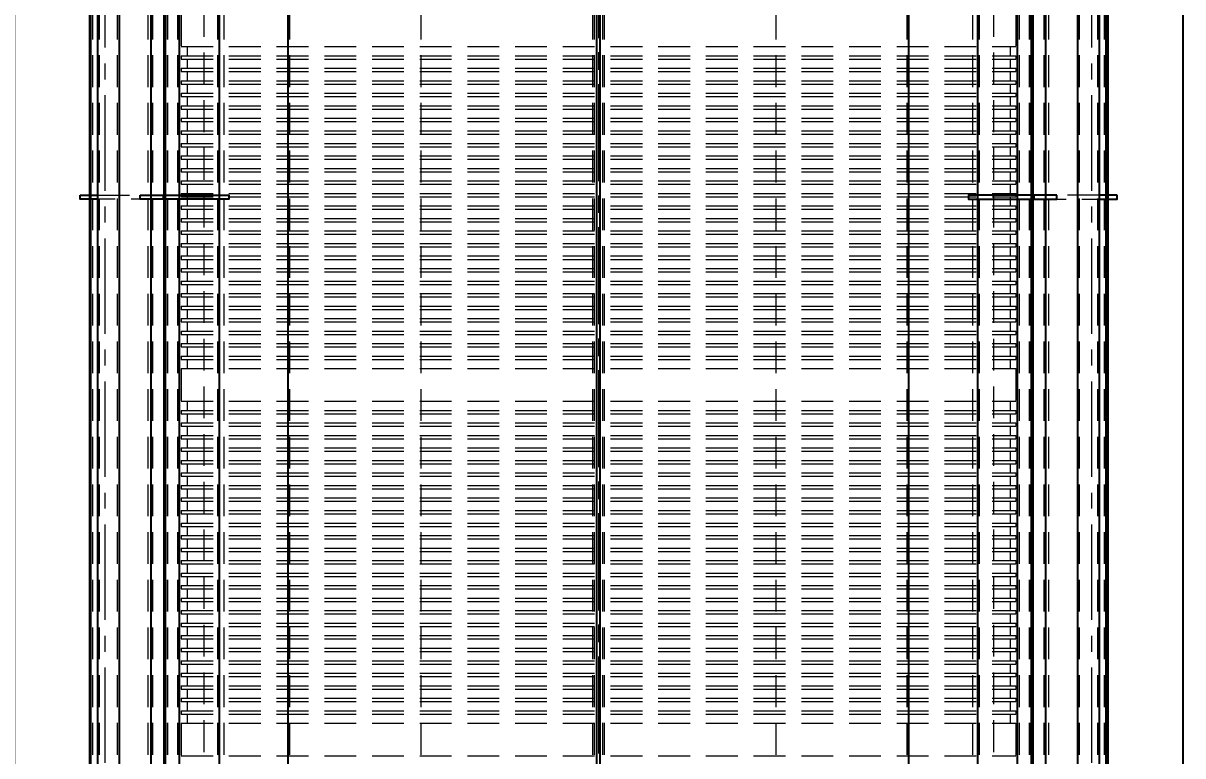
# Model space of a CAD drawing. Header units: millimetres. Extents: x -16130 to 36813, y -8099 to 27484.
# Drawn here: x 27920 to 29310, y 2933 to 3811 of the extents above; entities that cross this region are included whole.
import ezdxf

# ---------------------------------------------------------------- set-up
doc = ezdxf.new("R2010")
doc.units = ezdxf.units.MM
doc.header["$LTSCALE"] = 6
doc.header["$PDMODE"] = 99
doc.header["$PDSIZE"] = 1
doc.linetypes.add('CENTER2', pattern=[28.575, 19.05, -3.175, 3.175, -3.175])
doc.linetypes.add('HIDDEN', pattern=[9.525, 6.35, -3.175])
for name, color, linetype, lineweight in [('04_HIDDEN', 2, 'HIDDEN', 13), ('05_CENTER', 4, 'CENTER2', 13), ('08_DIM', 3, 'Continuous', 13)]:
    doc.layers.add(name, color=color, linetype=linetype, lineweight=lineweight)
doc.styles.add('KSS_TXT', font='txt.shx', dxfattribs={"bigfont": 'extfont2.shx'})
doc.dimstyles.new('KSS_DIM', dxfattribs={"dimtxt": 3, "dimasz": 2.5, "dimexe": 1.25, "dimexo": 0.625, "dimtad": 1, "dimdsep": 46, "dimtxsty": 'KSS_TXT', "dimblk": 'OPEN30', "dimcen": 0, "dimazin": 2, "dimtfac": 0.75, "dimtmove": 0, "dimatfit": 3, "dimldrblk": 'OPEN30', "dimfxl": 1, "dimtolj": 1, "dimarcsym": 0})

# ---------------------------------------------------------------- blocks, each defined once
blk = doc.blocks.new('_Open30')
at = {"color": 0, "linetype": 'ByBlock', "lineweight": -2}
for p, q in [((-1, 0.268), (0, 0)), ((0, 0), (-1, -0.268)), ((0, 0), (-1, 0))]:
    blk.add_line(p, q, dxfattribs=at)
blk = doc.blocks.new('*D2430')
at = {"layer": '08_DIM', "color": 0, "lineweight": -2, "transparency": 16777216}
for p, q in [((28347.1, 8109.2), (27268.4, 8109.2)), ((27293.4, 8059.2), (27293.4, 1358.2)), ((27280.5, 1308.2), (27318.4, 1308.2))]:
    blk.add_line(p, q, dxfattribs=at)
at = {"layer": 'Defpoints', "color": 0, "transparency": 16777216}
for p in [(28359.6, 8109.2), (27268, 1308.2), (27293.4, 1308.2)]:
    blk.add_point(p, dxfattribs=at)
at = {"layer": '08_DIM', "color": 0, "lineweight": -2, "transparency": 16777216, "xscale": 50, "yscale": 50, "zscale": 50}
for p, rotation in [((27293.4, 8109.2), 90), ((27293.4, 1308.2), 270)]:
    blk.add_blockref('_Open30', p, dxfattribs=dict(at, rotation=rotation))
at = {"layer": '08_DIM', "color": 0, "transparency": 16777216, "insert": (27250.9, 4708.7), "char_height": 60, "attachment_point": 5, "rotation": 90, "style": 'KSS_TXT'}
blk.add_mtext('\\A1;6801', dxfattribs=at)
blk = doc.blocks.new('A$C036E680E_1_1')
at = {"color": 0}
for p, q in [((-610, 2592), (-610, -934)), ((610, 2592), (610, -934))]:
    blk.add_line(p, q, dxfattribs=at)
for points in [[(-695, 2592), (-700, 2592), (-700, -934), (-600, -934), (-600, 2592), (-610, 2592)], [(695, 2592), (700, 2592), (700, -934), (600, -934), (600, 2592), (610, 2592)]]:
    blk.add_lwpolyline(points, dxfattribs=at)
at = {"layer": '05_CENTER'}
blk.add_line((0, 2633.1), (0, -973.8), dxfattribs=at)
blk = doc.blocks.new('A$C28E10C10_1_1_1')
at = {"color": 0}
for p, q in [((-500, 1380), (-500, 1341)), ((500, 1380), (500, 1341)), ((-500, 1341), (500, 1341)), ((-500, 1341), (500, 1341)), ((-493, 1341), (-493, 1330)), ((493, 1341), (493, 1330)), ((-500, 1330), (-500, 1326)), ((-500, 1330), (500, 1330)), ((-500, 1326), (500, 1326)), ((-493, 1326), (-493, 1315)), ((493, 1326), (493, 1315)), ((500, 1330), (500, 1326)), ((-500, 1315), (-500, 1311)), ((-500, 1315), (500, 1315)), ((-500, 1311), (500, 1311)), ((-493, 1311), (-493, 1300)), ((493, 1311), (493, 1300)), ((500, 1315), (500, 1311)), ((-500, 1300), (500, 1300)), ((-500, 1300), (-500, 1296)), ((-500, 1296), (500, 1296)), ((-493, 1296), (-493, 1285)), ((493, 1296), (493, 1285)), ((500, 1300), (500, 1296)), ((-500, 1285), (500, 1285)), ((-500, 1285), (-500, 1281)), ((-500, 1281), (500, 1281)), ((-493, 1281), (-493, 1270)), ((493, 1281), (493, 1270)), ((500, 1285), (500, 1281)), ((-500, 1270), (500, 1270)), ((-500, 1270), (-500, 1266)), ((-500, 1266), (500, 1266)), ((-493, 1266), (-493, 1255)), ((493, 1266), (493, 1255)), ((500, 1270), (500, 1266)), ((-500, 1255), (500, 1255)), ((-500, 1255), (-500, 1251)), ((-500, 1251), (500, 1251)), ((-493, 1251), (-493, 1240)), ((493, 1251), (493, 1240)), ((500, 1255), (500, 1251)), ((-500, 1240), (500, 1240)), ((-500, 1240), (-500, 1236)), ((500, 1240), (500, 1236)), ((-500, 1236), (500, 1236)), ((-500, 1225), (500, 1225)), ((-500, 1225), (-500, 1221)), ((-493, 1236), (-493, 1225)), ((493, 1236), (493, 1225)), ((500, 1225), (500, 1221)), ((-500, 1221), (500, 1221)), ((-500, 1210), (500, 1210)), ((-500, 1210), (-500, 1206)), ((-493, 1221), (-493, 1210)), ((493, 1221), (493, 1210)), ((500, 1210), (500, 1206)), ((-500, 1206), (500, 1206)), ((-500, 1195), (500, 1195)), ((-500, 1195), (-500, 1191)), ((-493, 1206), (-493, 1195)), ((493, 1206), (493, 1195)), ((500, 1195), (500, 1191)), ((-500, 1191), (500, 1191)), ((-493, 1191), (-493, 1180)), ((493, 1191), (493, 1180)), ((-500, 1180), (500, 1180)), ((-500, 1180), (-500, 1176)), ((-500, 1176), (500, 1176)), ((-493, 1176), (-493, 1165)), ((493, 1176), (493, 1165)), ((500, 1180), (500, 1176)), ((-500, 1165), (500, 1165)), ((-500, 1165), (-500, 1161)), ((-500, 1161), (500, 1161)), ((-493, 1161), (-493, 1150)), ((493, 1161), (493, 1150)), ((500, 1165), (500, 1161)), ((-500, 1150), (500, 1150)), ((-500, 1150), (-500, 1146)), ((-500, 1146), (500, 1146)), ((-493, 1146), (-493, 1135)), ((493, 1146), (493, 1135)), ((500, 1150), (500, 1146)), ((-500, 1135), (500, 1135)), ((-500, 1135), (-500, 1131)), ((-500, 1131), (500, 1131)), ((-493, 1131), (-493, 1120)), ((493, 1131), (493, 1120)), ((500, 1135), (500, 1131)), ((-500, 1120), (500, 1120)), ((-500, 1120), (-500, 1116)), ((-500, 1116), (500, 1116)), ((-493, 1116), (-493, 1105)), ((493, 1116), (493, 1105)), ((500, 1120), (500, 1116)), ((-500, 1105), (500, 1105)), ((-500, 1105), (-500, 1101)), ((-500, 1101), (500, 1101)), ((-493, 1101), (-493, 1090)), ((493, 1101), (493, 1090)), ((500, 1105), (500, 1101)), ((-500, 1090), (500, 1090)), ((-500, 1090), (-500, 1086)), ((-500, 1086), (500, 1086)), ((-493, 1086), (-493, 1075)), ((493, 1086), (493, 1075)), ((500, 1090), (500, 1086)), ((-500, 1075), (500, 1075)), ((-500, 1075), (-500, 1071)), ((-500, 1071), (500, 1071)), ((-493, 1071), (-493, 1060)), ((493, 1071), (493, 1060)), ((500, 1075), (500, 1071)), ((-500, 1060), (500, 1060)), ((-500, 1060), (-500, 1056)), ((-500, 1056), (500, 1056)), ((-493, 1056), (-493, 1045)), ((493, 1056), (493, 1045)), ((500, 1060), (500, 1056)), ((-500, 1045), (500, 1045)), ((-500, 1045), (-500, 1041)), ((500, 1045), (500, 1041)), ((-500, 1041), (500, 1041)), ((-500, 1030), (500, 1030)), ((-500, 1030), (-500, 1026)), ((-493, 1041), (-493, 1030)), ((493, 1041), (493, 1030)), ((500, 1030), (500, 1026)), ((-500, 1026), (500, 1026)), ((-500, 1015), (500, 1015)), ((-500, 1015), (-500, 1011)), ((-493, 1026), (-493, 1015)), ((493, 1026), (493, 1015)), ((500, 1015), (500, 1011)), ((-500, 1011), (500, 1011)), ((-493, 1011), (-493, 1000)), ((493, 1011), (493, 1000)), ((-500, 1000), (500, 1000)), ((-500, 1000), (-500, 996)), ((-500, 996), (500, 996)), ((-493, 996), (-493, 985)), ((493, 996), (493, 985)), ((500, 1000), (500, 996)), ((-500, 985), (500, 985)), ((-500, 985), (-500, 981)), ((-500, 981), (500, 981)), ((-493, 981), (-493, 970)), ((493, 981), (493, 970)), ((500, 985), (500, 981)), ((-500, 970), (500, 970)), ((-500, 970), (-500, 966)), ((-500, 966), (500, 966)), ((-493, 966), (-493, 955)), ((493, 966), (493, 955)), ((500, 970), (500, 966)), ((-500, 955), (-500, 916)), ((-500, 955), (500, 955)), ((500, 955), (500, 916)), ((-500, 916), (500, 916)), ((-500, 916), (500, 916)), ((-500, 905), (-500, 901)), ((-500, 905), (500, 905)), ((-493, 916), (-493, 905)), ((493, 916), (493, 905)), ((500, 905), (500, 901)), ((-500, 901), (500, 901)), ((-500, 890), (-500, 886)), ((-500, 890), (500, 890)), ((-493, 901), (-493, 890)), ((493, 901), (493, 890)), ((500, 890), (500, 886)), ((-500, 886), (500, 886)), ((-493, 886), (-493, 875)), ((493, 886), (493, 875)), ((-500, 875), (500, 875)), ((-500, 875), (-500, 871)), ((-500, 871), (500, 871)), ((-493, 871), (-493, 860)), ((493, 871), (493, 860)), ((500, 875), (500, 871)), ((-500, 860), (500, 860)), ((-500, 860), (-500, 856)), ((-500, 856), (500, 856)), ((-493, 856), (-493, 845)), ((493, 856), (493, 845)), ((500, 860), (500, 856)), ((-500, 845), (500, 845)), ((-500, 845), (-500, 841)), ((-500, 841), (500, 841)), ((-493, 841), (-493, 830)), ((493, 841), (493, 830)), ((500, 845), (500, 841)), ((-500, 830), (500, 830)), ((-500, 830), (-500, 826)), ((-500, 826), (500, 826)), ((-493, 826), (-493, 815)), ((493, 826), (493, 815)), ((500, 830), (500, 826)), ((-500, 815), (500, 815)), ((-500, 815), (-500, 811)), ((-500, 811), (500, 811)), ((-493, 811), (-493, 800)), ((493, 811), (493, 800)), ((500, 815), (500, 811)), ((-500, 800), (500, 800)), ((-500, 800), (-500, 796)), ((-500, 796), (500, 796)), ((-493, 796), (-493, 785)), ((493, 796), (493, 785)), ((500, 800), (500, 796)), ((-500, 785), (500, 785)), ((-500, 785), (-500, 781)), ((-500, 781), (500, 781)), ((-493, 781), (-493, 770)), ((493, 781), (493, 770)), ((500, 785), (500, 781)), ((-500, 770), (500, 770)), ((-500, 770), (-500, 766)), ((-500, 766), (500, 766)), ((-493, 766), (-493, 755)), ((493, 766), (493, 755)), ((500, 770), (500, 766)), ((-500, 755), (500, 755)), ((-500, 755), (-500, 751)), ((-500, 751), (500, 751)), ((-493, 751), (-493, 740)), ((493, 751), (493, 740)), ((500, 755), (500, 751)), ((-500, 740), (500, 740)), ((-500, 740), (-500, 736)), ((500, 740), (500, 736)), ((-500, 736), (500, 736)), ((-500, 725), (500, 725)), ((-500, 725), (-500, 721)), ((-493, 736), (-493, 725)), ((493, 736), (493, 725)), ((500, 725), (500, 721)), ((-500, 721), (500, 721)), ((-500, 710), (500, 710)), ((-500, 710), (-500, 706)), ((-493, 721), (-493, 710)), ((493, 721), (493, 710)), ((500, 710), (500, 706)), ((-500, 706), (500, 706)), ((-500, 695), (500, 695)), ((-500, 695), (-500, 691)), ((-493, 706), (-493, 695)), ((493, 706), (493, 695)), ((500, 695), (500, 691)), ((-500, 691), (500, 691)), ((-493, 691), (-493, 680)), ((493, 691), (493, 680)), ((-500, 680), (500, 680)), ((-500, 680), (-500, 676)), ((-500, 676), (500, 676)), ((-493, 676), (-493, 665)), ((493, 676), (493, 665)), ((500, 680), (500, 676)), ((-500, 665), (500, 665)), ((-500, 665), (-500, 661)), ((-500, 661), (500, 661)), ((-493, 661), (-493, 650)), ((493, 661), (493, 650)), ((500, 665), (500, 661)), ((-500, 650), (500, 650)), ((-500, 650), (-500, 646)), ((-500, 646), (500, 646)), ((-493, 646), (-493, 635)), ((493, 646), (493, 635)), ((500, 650), (500, 646)), ((-500, 635), (500, 635)), ((-500, 635), (-500, 631)), ((-500, 631), (500, 631)), ((-493, 631), (-493, 620)), ((493, 631), (493, 620)), ((500, 635), (500, 631)), ((-500, 620), (500, 620)), ((-500, 620), (-500, 616)), ((-500, 616), (500, 616)), ((-493, 616), (-493, 605)), ((493, 616), (493, 605)), ((500, 620), (500, 616)), ((-500, 605), (500, 605)), ((-500, 605), (-500, 601)), ((-500, 601), (500, 601)), ((-493, 601), (-493, 590)), ((493, 601), (493, 590)), ((500, 605), (500, 601)), ((-500, 590), (500, 590)), ((-500, 590), (-500, 586)), ((-500, 586), (500, 586)), ((-493, 586), (-493, 575)), ((493, 586), (493, 575)), ((500, 590), (500, 586)), ((-500, 575), (500, 575)), ((-500, 575), (-500, 571)), ((-500, 571), (500, 571)), ((-493, 571), (-493, 560)), ((493, 571), (493, 560)), ((500, 575), (500, 571)), ((-500, 560), (500, 560)), ((-500, 560), (-500, 556)), ((-500, 556), (500, 556)), ((-493, 556), (-493, 545)), ((493, 556), (493, 545)), ((500, 560), (500, 556)), ((-500, 545), (500, 545)), ((-500, 545), (-500, 541)), ((500, 545), (500, 541)), ((-500, 541), (500, 541)), ((-500, 530), (-500, 491)), ((-500, 530), (500, 530)), ((-493, 541), (-493, 530)), ((493, 541), (493, 530)), ((500, 530), (500, 491)), ((-500, 491), (500, 491)), ((-500, 491), (500, 491))]:
    blk.add_line(p, q, dxfattribs=at)
at = {"layer": '04_HIDDEN'}
for p, q in [((-473, 2191), (-473, 105)), ((473, 2191), (473, 105))]:
    blk.add_line(p, q, dxfattribs=at)
at = {"layer": '05_CENTER'}
blk.add_line((0, 2324.7), (0, -15.5), dxfattribs=at)
blk = doc.blocks.new('A$C7D087C01_1_1')
blk.add_blockref('A$C28E10C10_1_1_1', (-175, 139))
blk = doc.blocks.new('A$C70905D72_1_1')
at = {"color": 0}
for p, q in [((-5, 31.3), (-2370, 31.3)), ((-5, -338.5), (-2370, -338.5)), ((-5, -468.7), (-2370, -468.7)), ((-5, -502.7), (-2370, -502.7))]:
    blk.add_line(p, q, dxfattribs=at)
blk.add_lwpolyline([(-1190, -515.8), (-1190, -409.9), (-1185, -409.9), (-1185, -515.8)], close=True)
at = {"layer": '04_HIDDEN'}
for p, q in [((-5, 28.2), (-2370, 28.2)), ((-5, 26.2), (-2370, 26.2)), ((-5, -179.5), (-2370, -179.5)), ((-5, -336.5), (-2370, -336.5)), ((-5, -415.2), (-2370, -415.2)), ((-5, -470.9), (-2370, -470.9)), ((-5, -483), (-2370, -483)), ((-5, -484.7), (-2370, -484.7)), ((-5, -500.6), (-2370, -500.6))]:
    blk.add_line(p, q, dxfattribs=at)
at = {"layer": '05_CENTER'}
blk.add_line((4.9, -485.7), (-2390.8, -485.7), dxfattribs=at)
blk = doc.blocks.new('A$C26F62829_1_1')
at = {"color": 0}
for p, q in [((-5, 111.6), (-2370, 111.6)), ((-5, 47), (-2370, 47)), ((-5, 45.2), (-2370, 45.2)), ((-5, -8.3), (-2370, -8.3)), ((-5, -42.3), (-2370, -42.3))]:
    blk.add_line(p, q, dxfattribs=at)
for points in [[(-1190, -55.4), (-1190, -34.2)], [(-1185, -34.2), (-1185, -55.4), (-1190, -55.4)]]:
    blk.add_lwpolyline(points)
at = {"layer": '04_HIDDEN'}
for p, q in [((-5, 109.6), (-2370, 109.6)), ((-5, 26.2), (-2370, 26.2)), ((-5, -10.5), (-2370, -10.5)), ((-5, -32.2), (-2370, -32.2)), ((-5, -34.2), (-2370, -34.2)), ((-5, -40.2), (-2370, -40.2))]:
    blk.add_line(p, q, dxfattribs=at)
blk.add_lwpolyline([(-1190, -34.2), (-1190, 43.9), (-1185, 43.9), (-1185, -34.2)], dxfattribs=at)
at = {"layer": '05_CENTER'}
blk.add_line((4.9, -25.3), (-2390.8, -25.3), dxfattribs=at)
blk = doc.blocks.new('A$C25542269_1_1')
at = {"rotation": 270}
for name, p in [('A$C26F62829_1_1', (-532.6, 0)), ('A$C70905D72_1_1', (0, 0))]:
    blk.add_blockref(name, p, dxfattribs=at)
at = {"xscale": -1, "rotation": 89.99999999999997}
for name, p in [('A$C70905D72_1_1', (66.5, 0)), ('A$C26F62829_1_1', (599.1, 0))]:
    blk.add_blockref(name, p, dxfattribs=at)

msp = doc.modelspace()

# ---------------------------------------------------------------- block references
for name, p in [('A$C036E680E_1_1', (28609.616, 2303.1782)), ('A$C25542269_1_1', (28576.37166, 2415.1782))]:
    msp.add_blockref(name, p)
at = {"layer": '04_HIDDEN'}
msp.add_blockref('A$C7D087C01_1_1', (28784.61601, 2303.1782), dxfattribs=at)

# ---------------------------------------------------------------- dimensions: what is measured, and where the dimension line sits
at = {"layer": '08_DIM', "color": 1}
dim = msp.add_linear_dim(base=(27293.37791, 1308.1782), p1=(28359.61627, 8109.1782), p2=(27267.95873, 1308.1782), angle=90, dimstyle='KSS_DIM', override={"dimscale": 20}, dxfattribs=at)
dim.commit()
dim.dimension.update_dxf_attribs({"geometry": '*D2430', "text_midpoint": (27250.87791, 4708.6782)})

doc.saveas('drawing.dxf')
